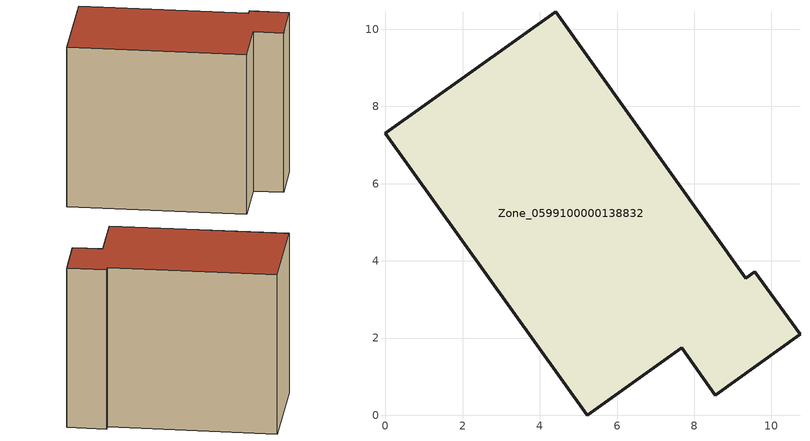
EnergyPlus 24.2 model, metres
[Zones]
Zone_0599100000138832
 floor ground (C_G): 9.33,3.54 9.57,3.71 10.74,2.09 8.54,0.51 7.67,1.74 5.23,0 0,7.3 4.41,10.45 z0
 wall outside (C_F): 4.41,10.45 0,7.3 5.23,0 7.67,1.74 8.54,0.51 10.74,2.09 9.57,3.71 9.33,3.54 4.41,10.45 z0:8.53
 roof outside (C_R): 9.33,3.54 4.41,10.45 0,7.3 5.23,0 7.67,1.74 8.54,0.51 10.74,2.09 9.57,3.71 z8.53
[BUILDING]
Pand.0599100000138832: North Axis=0; Terrain=City; Loads Convergence Tolerance Value=0.04; Temperature Convergence Tolerance Value=0.4; Solar Distribution=FullExterior; Maximum Number of Warmup Days=25; Minimum Number of Warmup Days=1
[Site:Location]
Rotterdam.The.Hague.AP_ZH_NLD Design_Conditions: Latitude=51.96; Longitude=4.45; Time Zone=1; Elevation=-4.5
[SITE:GROUNDTEMPERATURE:BUILDINGSURFACE]
18, 18, 18, 18, 18, 18, 18, 18, 18, 18, 18, 18
[MATERIAL] Thermal Absorptance=0.9; Solar Absorptance=0.7; Visible Absorptance=0.7
Name | Roughness | Thickness | Conductivity | Density | Specific Heat
G.TI.1975-1991 | MediumSmooth | 0.15 | 0.288461 | 540 | 1210
F.TI.1975-1991 | Rough | 0.3 | 0.230769 | 1920 | 840
R.TI.1975-1991 | MediumRough | 0.2 | 0.153846 | 1500 | 1000
[CONSTRUCTION]
C_G: G.TI.1975-1991
C_F: F.TI.1975-1991
C_R: R.TI.1975-1991
[ZONE]
Zone_0599100000138832: Type=1; Multiplier=1; Ceiling Height=Autocalculate; Volume=Autocalculate; Floor Area=autocalculate; Part of Total Floor Area=Yes
[ZONEINFILTRATION:DESIGNFLOWRATE]
Infil_Zone_0599100000138832: Zone or ZoneList or Space or SpaceList=Zone_0599100000138832; Schedule=AlwaysOn; Design Flow Rate Calculation Method=Flow/Area; Flow Rate per Floor Area=0.003; Constant Term Coefficient=1; Temperature Term Coefficient=0; Velocity Term Coefficient=0; Velocity Squared Term Coefficient=0
[HVACTEMPLATE:ZONE:IDEALLOADSAIRSYSTEM]
Zone_0599100000138832: Maximum Heating Supply Air Temperature=50; Minimum Cooling Supply Air Temperature=13; Maximum Heating Supply Air Humidity Ratio=0.0156; Minimum Cooling Supply Air Humidity Ratio=0.0077; Heating Limit=NoLimit; Cooling Limit=NoLimit; Dehumidification Control Type=ConstantSensibleHeatRatio; Cooling Sensible Heat Ratio=0.7; Dehumidification Setpoint=60; Humidification Control Type=None; Humidification Setpoint=30; Outdoor Air Method=None; Outdoor Air Flow Rate per Person=0.00944; Outdoor Air Flow Rate per Zone Floor Area=0; Outdoor Air Flow Rate per Zone=0; Demand Controlled Ventilation Type=None; Outdoor Air Economizer Type=NoEconomizer; Heat Recovery Type=None; Sensible Heat Recovery Effectiveness=0.7; Latent Heat Recovery Effectiveness=0.65
[ZONECONTROL:THERMOSTAT]
ThermostatControl_Zone_0599100000138832: Zone or ZoneList=Zone_0599100000138832; Control Type Schedule=DualSetpointControlType; Control 1=Thermostat_Zone_0599100000138832; Temperature Difference Between Cutout And Setpoint=0
[THERMOSTATSETPOINT:DUALSETPOINT]
Thermostat_Zone_0599100000138832: Heating Setpoint Temperature Schedule=HeatingSetpoint_Zone_0599100000138832; Cooling Setpoint Temperature Schedule=CoolingSetpoint_Zone_0599100000138832
[SCHEDULE:COMPACT]
HeatingSetpoint_Zone_0599100000138832: Through: 12/31, For: AllDays, Until: 24:00, 21
CoolingSetpoint_Zone_0599100000138832: Through: 12/31, For: AllDays, Until: 24:00, 24
DualSetpointControlType: Through: 12/31, For: AllDays, Until: 24:00, 4
AlwaysOn: Through: 12/31, For: AllDays, Until: 24:00, 1
